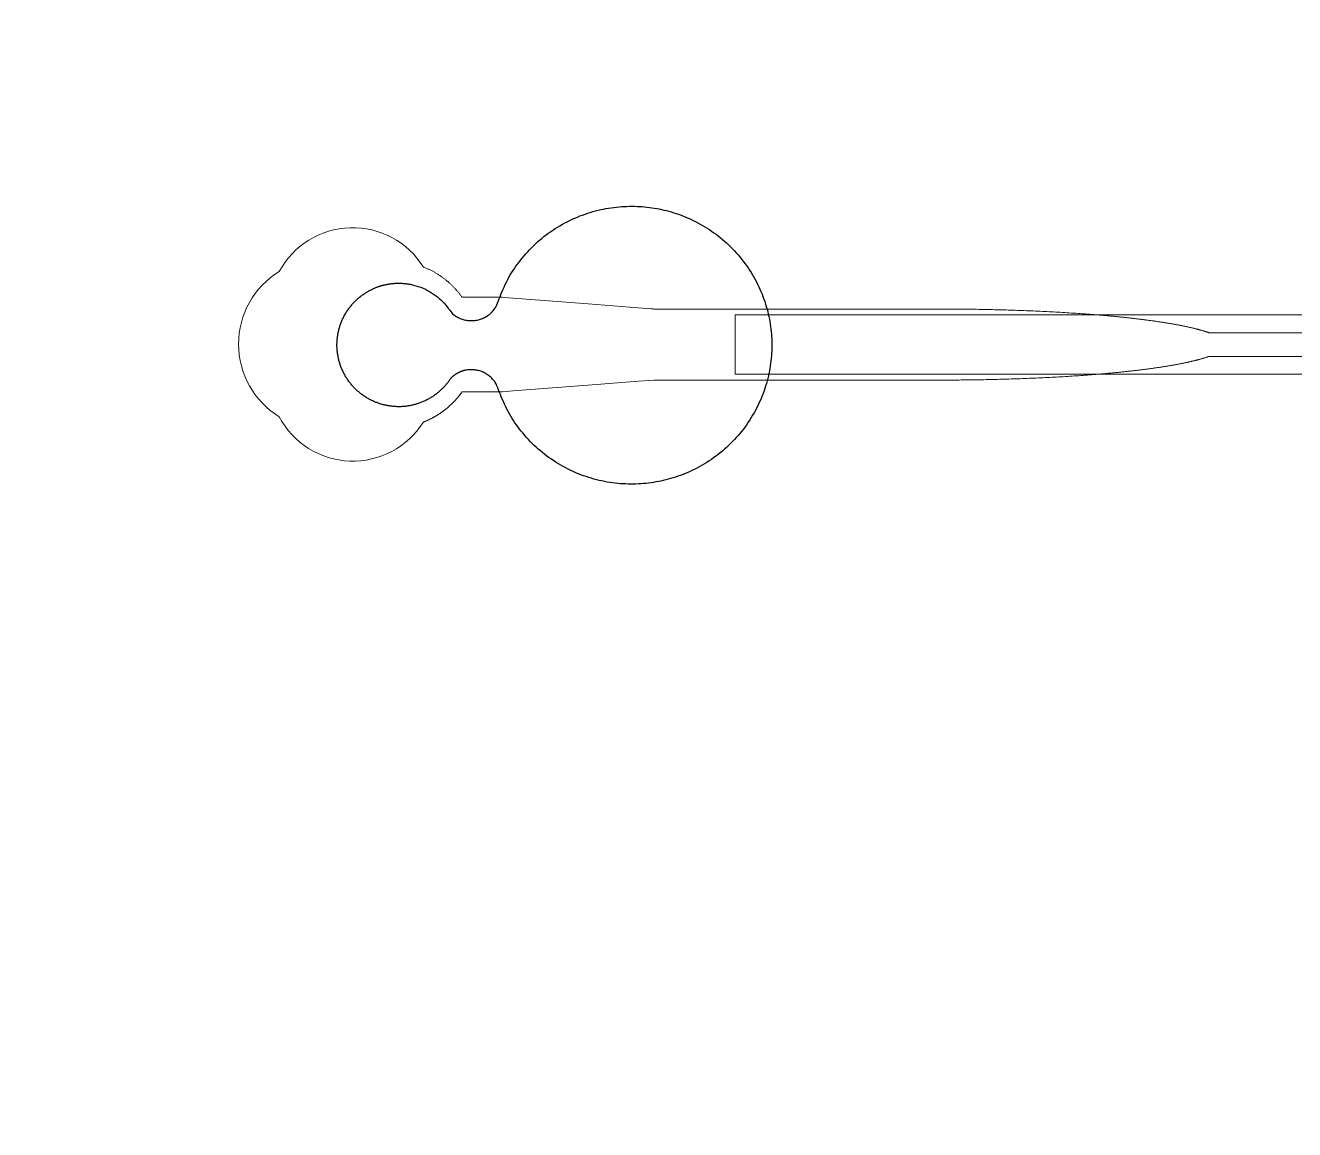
# Model space of a CAD drawing. Header units: inches. Extents: x -52997 to 52003, y -52254 to 52746.
# Drawn here: x -22241 to -19560, y -3664 to -1333 of the extents above; entities that cross this region are included whole.
import ezdxf

# ---------------------------------------------------------------- set-up
doc = ezdxf.new("R2010")
doc.units = ezdxf.units.IN
doc.header["$MEASUREMENT"] = 0
doc.layers.add('1', color=1, linetype='Continuous')
doc.layers.add('2', color=140, linetype='Continuous', lineweight=0)
doc.layers.add('3', color=90, linetype='Continuous', lineweight=0)

msp = doc.modelspace()

# ---------------------------------------------------------------- linework, layer by layer
at = {"layer": '1'}
for points in [[(-16283.4, -47485.7), (0, -47485.7), (16283.4, -47485.7, 5.999107)], [(-16250, -47285.7), (0, -47285.7), (16250, -47285.7, 5.986812)], [(-13685.8, -45485.7), (0, -45485.7), (13685.8, -45485.7, 6.794322)]]:
    msp.add_lwpolyline(points, format="xyb", close=True, dxfattribs=at)
msp.add_circle((-497.2, 245.8), 52500, dxfattribs=at)
msp.add_rational_spline([(-21343.1, -2078.6), (-21320.9, -2055.5), (-21289.3, -2060.7), (-21257.6, -2065.9), (-21244, -2094.9), (-21168.6, -2335.8), (-20916.5, -2298.1), (-20664.5, -2260.4), (-20664.4, -2008.3), (-20664.3, -1756.1), (-20916.3, -1718.2), (-21168.2, -1680.3), (-21243.9, -1921.1), (-21257.1, -1949.6), (-21288, -1955.3), (-21318.8, -1961.1), (-21341.4, -1939.3), (-21392.8, -1855.9), (-21487.2, -1882), (-21581.6, -1908.1), (-21582.8, -2006), (-21583.9, -2104), (-21490.2, -2132.4), (-21396.5, -2160.8), (-21343.1, -2078.6)], [1, 0.884783429184, 1, 0.884783429184, 1, 0.758252289935, 1, 0.758252289935, 1, 0.758252289935, 1, 0.758252289935, 1, 0.888941908896, 1, 0.888941908896, 1, 0.79946124759, 1, 0.79946124759, 1, 0.79946124759, 1, 0.79946124759, 1], degree=2, knots=[0, 0, 0, 0.969535, 0.969535, 1.939069, 1.939069, 3.359405, 3.359405, 4.779741, 4.779741, 6.200078, 6.200078, 7.620414, 7.620414, 8.571947, 8.571947, 9.52348, 9.52348, 10.812277, 10.812277, 12.101074, 12.101074, 13.389871, 13.389871, 14.678668, 14.678668, 14.678668], dxfattribs=at)
at = {"layer": '2'}
for points in [[(-16283.4, -47485.7), (0, -47485.7), (16283.4, -47485.7, 5.999107)], [(-16250, -47285.7), (0, -47285.7), (16250, -47285.7, 5.986812)], [(-13685.8, -45485.7), (0, -45485.7), (13685.8, -45485.7, 6.794322)]]:
    msp.add_lwpolyline(points, format="xyb", close=True, dxfattribs=at)
msp.add_lwpolyline([(-18055.5, -1981.8), (-19741.1, -1981.8), (-19741.3, -1981.7), (-19742.2, -1981.4), (-19743.1, -1981.1), (-19744, -1980.8), (-19744.9, -1980.5), (-19745.8, -1980.2), (-19746.7, -1979.9), (-19747.6, -1979.6), (-19748.5, -1979.3), (-19749.5, -1979), (-19750.4, -1978.7), (-19751.4, -1978.4), (-19752.4, -1978.1), (-19753.4, -1977.8), (-19754.4, -1977.5), (-19755.4, -1977.2), (-19756.4, -1976.9), (-19757.5, -1976.6), (-19758.5, -1976.3), (-19759.6, -1976.1), (-19760.7, -1975.8), (-19761.7, -1975.5), (-19762.8, -1975.2), (-19763.9, -1974.9), (-19765.1, -1974.6), (-19766.2, -1974.3), (-19767.3, -1974), (-19768.5, -1973.7), (-19769.6, -1973.4), (-19770.8, -1973.1), (-19772, -1972.8), (-19773.2, -1972.5), (-19774.4, -1972.2), (-19775.6, -1971.9), (-19776.8, -1971.7), (-19778.1, -1971.4), (-19779.3, -1971.1), (-19780.6, -1970.8), (-19781.8, -1970.5), (-19783.1, -1970.2), (-19784.4, -1969.9), (-19785.7, -1969.6), (-19787, -1969.4), (-19788.3, -1969.1), (-19789.7, -1968.8), (-19791, -1968.5), (-19792.4, -1968.2), (-19793.7, -1967.9), (-19795.1, -1967.7), (-19796.5, -1967.4), (-19797.9, -1967.1), (-19799.3, -1966.8), (-19800.7, -1966.5), (-19802.2, -1966.3), (-19803.6, -1966), (-19805, -1965.7), (-19806.5, -1965.4), (-19808, -1965.1), (-19809.5, -1964.9), (-19810.9, -1964.6), (-19812.5, -1964.3), (-19814, -1964), (-19815.5, -1963.8), (-19817, -1963.5), (-19818.6, -1963.2), (-19820.1, -1963), (-19821.7, -1962.7), (-19823.3, -1962.4), (-19824.8, -1962.2), (-19826.4, -1961.9), (-19828, -1961.6), (-19829.6, -1961.4), (-19831.3, -1961.1), (-19832.9, -1960.8), (-19834.5, -1960.6), (-19836.2, -1960.3), (-19837.9, -1960), (-19839.5, -1959.8), (-19841.2, -1959.5), (-19842.9, -1959.3), (-19844.6, -1959), (-19846.3, -1958.7), (-19848, -1958.5), (-19849.8, -1958.2), (-19851.5, -1958), (-19853.2, -1957.7), (-19855, -1957.5), (-19856.8, -1957.2), (-19858.5, -1957), (-19860.3, -1956.7), (-19862.1, -1956.5), (-19863.9, -1956.2), (-19865.7, -1956), (-19867.6, -1955.7), (-19869.4, -1955.5), (-19871.2, -1955.2), (-19873.1, -1955), (-19874.9, -1954.8), (-19876.8, -1954.5), (-19878.7, -1954.3), (-19880.5, -1954), (-19882.4, -1953.8), (-19884.3, -1953.6), (-19886.2, -1953.3), (-19888.1, -1953.1), (-19890.1, -1952.9), (-19892, -1952.6), (-19893.9, -1952.4), (-19895.9, -1952.2), (-19897.8, -1951.9), (-19899.8, -1951.7), (-19901.8, -1951.5), (-19903.7, -1951.3), (-19905.7, -1951), (-19907.7, -1950.8), (-19909.7, -1950.6), (-19911.7, -1950.4), (-19913.8, -1950.2), (-19915.8, -1949.9), (-19917.8, -1949.7), (-19919.8, -1949.5), (-19921.9, -1949.3), (-19923.9, -1949.1), (-19926, -1948.9), (-19928.1, -1948.7), (-19930.1, -1948.4), (-19932.2, -1948.2), (-19934.3, -1948), (-19936.4, -1947.8), (-19938.5, -1947.6), (-19940.6, -1947.4), (-19942.7, -1947.2), (-19944.9, -1947), (-19947, -1946.8), (-19949.1, -1946.6), (-19951.3, -1946.4), (-19953.4, -1946.2), (-19955.6, -1946), (-19957.7, -1945.8), (-19959.9, -1945.6), (-19962, -1945.4), (-19964.2, -1945.3), (-19966.4, -1945.1), (-19968.6, -1944.9), (-19970.8, -1944.7), (-19973, -1944.5), (-19975.2, -1944.3), (-19977.4, -1944.1), (-19979.6, -1944), (-19981.8, -1943.8), (-19984.1, -1943.6), (-19986.3, -1943.4), (-19988.5, -1943.2), (-19990.8, -1943.1), (-19993, -1942.9), (-19995.3, -1942.7), (-19997.5, -1942.6), (-19999.8, -1942.4), (-20002, -1942.2), (-20004.3, -1942.1), (-20008.9, -1941.7), (-20013.4, -1941.4), (-20018, -1941.1), (-20022.6, -1940.8), (-20027.2, -1940.5), (-20031.9, -1940.2), (-20036.5, -1939.9), (-20041.2, -1939.6), (-20045.8, -1939.3), (-20050.5, -1939), (-20055.2, -1938.7), (-20059.9, -1938.5), (-20064.6, -1938.2), (-20069.4, -1937.9), (-20074.1, -1937.7), (-20078.8, -1937.5), (-20083.6, -1937.2), (-20088.4, -1937), (-20093.1, -1936.7), (-20097.9, -1936.5), (-20102.7, -1936.3), (-20107.5, -1936.1), (-20112.3, -1935.9), (-20117.1, -1935.7), (-20121.9, -1935.5), (-20126.7, -1935.3), (-20131.5, -1935.1), (-20136.3, -1934.9), (-20141.1, -1934.7), (-20145.9, -1934.6), (-20150.7, -1934.4), (-20155.5, -1934.3), (-20160.3, -1934.1), (-20165.1, -1933.9), (-20169.9, -1933.8), (-20174.7, -1933.7), (-20179.5, -1933.5), (-20184.3, -1933.4), (-20189.1, -1933.3), (-20193.9, -1933.2), (-20198.7, -1933.1), (-20203.5, -1932.9), (-20208.3, -1932.8), (-20213, -1932.8), (-20217.8, -1932.7), (-20222.5, -1932.6), (-20227.3, -1932.5), (-20232, -1932.4), (-20236.7, -1932.3), (-20241.5, -1932.3), (-20246.2, -1932.2), (-20250.9, -1932.2), (-20255.6, -1932.1), (-20260.2, -1932.1), (-20264.9, -1932), (-20269.6, -1932), (-20274.2, -1931.9), (-20278.9, -1931.9), (-20283.5, -1931.9), (-20288.1, -1931.9), (-20292.7, -1931.9), (-20295, -1931.8), (-20295.5, -1931.8), (-20295.8, -1931.8), (-20296, -1931.8), (-20296.2, -1931.8), (-20297.8, -1931.8), (-20304.1, -1931.8), (-20316.9, -1931.8), (-20367.9, -1931.8), (-20571.8, -1931.8), (-20622.8, -1931.8), (-20648.3, -1931.8), (-20654.7, -1931.8), (-20656.3, -1931.8), (-20912, -1931.8), (-20912.4, -1931.8), (-20912.5, -1931.8), (-20912.5, -1931.8), (-20912.5, -1931.8), (-20912.6, -1931.8), (-20913, -1931.8), (-20914.4, -1931.7), (-20919.9, -1931.3), (-20964, -1927.9), (-21052.4, -1921.1), (-21229, -1907.6), (-21234.5, -1907.1), (-21237.3, -1906.9), (-21238, -1906.9), (-21238.3, -1906.8), (-21238.4, -1906.8), (-21238.4, -1906.8), (-21238.4, -1906.8), (-21238.4, -1906.8), (-21238.4, -1906.8), (-21238.5, -1906.8), (-21238.8, -1906.8), (-21241.5, -1906.8), (-21247, -1906.8), (-21257.9, -1906.8), (-21279.7, -1906.8), (-21301.5, -1906.8), (-21312.4, -1906.8), (-21317.8, -1906.8), (-21318.5, -1906.8), (-21318.7, -1906.8), (-21318.7, -1906.8), (-21318.8, -1906.8), (-21318.8, -1906.8), (-21318.8, -1906.8), (-21318.8, -1906.8), (-21319.2, -1906.2), (-21320, -1905.1), (-21320.8, -1904), (-21321.7, -1902.9), (-21322.5, -1901.8), (-21323.3, -1900.6), (-21324.2, -1899.5), (-21325.1, -1898.4), (-21326, -1897.3), (-21326.9, -1896.2), (-21327.8, -1895.1), (-21328.7, -1894), (-21329.6, -1892.9), (-21330.6, -1891.8), (-21331.6, -1890.7), (-21332.5, -1889.6), (-21333.5, -1888.5), (-21334.5, -1887.5), (-21335.5, -1886.4), (-21336.6, -1885.3), (-21337.6, -1884.3), (-21338.7, -1883.2), (-21339.7, -1882.2), (-21340.8, -1881.1), (-21341.9, -1880.1), (-21343, -1879), (-21344.1, -1878), (-21345.2, -1877), (-21346.4, -1876), (-21347.5, -1875), (-21348.7, -1874), (-21349.8, -1873), (-21351, -1872), (-21352.2, -1871), (-21353.4, -1870.1), (-21354.6, -1869.1), (-21355.8, -1868.2), (-21357.1, -1867.2), (-21358.3, -1866.3), (-21359.5, -1865.4), (-21360.8, -1864.5), (-21362.1, -1863.6), (-21363.3, -1862.7), (-21364.6, -1861.8), (-21365.9, -1861), (-21367.2, -1860.1), (-21368.5, -1859.3), (-21369.9, -1858.4), (-21371.2, -1857.6), (-21372.5, -1856.8), (-21373.9, -1856), (-21375.2, -1855.2), (-21376.6, -1854.4), (-21377.9, -1853.6), (-21379.3, -1852.9), (-21380.7, -1852.1), (-21382.1, -1851.4), (-21383.5, -1850.7), (-21384.9, -1850), (-21386.3, -1849.3), (-21387.7, -1848.6), (-21389.1, -1848), (-21390.5, -1847.3), (-21391.9, -1846.7), (-21393.3, -1846.1), (-21394.8, -1845.5), (-21396.2, -1844.9), (-21397.6, -1844.3), (-21399, -1843.7), (-21400.3, -1843.2, 0.576044), (-21704.8, -1852.6, 0.560065), (-21704.8, -2159.1, 0.578435), (-21400.4, -2170.4), (-21400, -2170.3), (-21399.2, -2170), (-21398.3, -2169.7), (-21397.5, -2169.3), (-21396.6, -2169), (-21395.8, -2168.6), (-21394.9, -2168.3), (-21394.1, -2167.9), (-21393.2, -2167.5), (-21392.4, -2167.2), (-21391.5, -2166.8), (-21390.7, -2166.4), (-21389.8, -2166), (-21389, -2165.6), (-21388.1, -2165.2), (-21387.3, -2164.8), (-21386.4, -2164.4), (-21385.5, -2163.9), (-21384.7, -2163.5), (-21383.8, -2163.1), (-21383, -2162.6), (-21382.1, -2162.2), (-21381.2, -2161.7), (-21380.4, -2161.3), (-21379.5, -2160.8), (-21378.7, -2160.3), (-21377.8, -2159.9), (-21377, -2159.4), (-21376.1, -2158.9), (-21375.3, -2158.4), (-21374.4, -2157.9), (-21373.5, -2157.4), (-21372.7, -2156.9), (-21371.8, -2156.4), (-21371, -2155.8), (-21370.1, -2155.3), (-21369.3, -2154.8), (-21368.5, -2154.2), (-21367.6, -2153.7), (-21366.8, -2153.1), (-21365.9, -2152.6), (-21365.1, -2152), (-21364.3, -2151.4), (-21363.4, -2150.9), (-21362.6, -2150.3), (-21361.8, -2149.7), (-21360.9, -2149.1), (-21360.1, -2148.5), (-21359.3, -2147.9), (-21358.5, -2147.3), (-21357.7, -2146.7), (-21356.8, -2146.1), (-21356, -2145.5), (-21355.2, -2144.8), (-21354.4, -2144.2), (-21353.6, -2143.6), (-21352.8, -2142.9), (-21352, -2142.3), (-21351.2, -2141.7), (-21350.4, -2141), (-21349.7, -2140.4), (-21348.9, -2139.7), (-21348.1, -2139), (-21347.3, -2138.4), (-21346.6, -2137.7), (-21345.8, -2137), (-21345, -2136.3), (-21344.3, -2135.7), (-21343.5, -2135), (-21342.8, -2134.3), (-21342, -2133.6), (-21341.3, -2132.9), (-21340.6, -2132.2), (-21339.8, -2131.5), (-21339.1, -2130.8), (-21338.4, -2130.1), (-21337.7, -2129.3), (-21337, -2128.6), (-21336.3, -2127.9), (-21335.6, -2127.2), (-21334.9, -2126.4), (-21334.2, -2125.7), (-21333.5, -2125), (-21332.8, -2124.3), (-21332.1, -2123.5), (-21331.5, -2122.8), (-21330.8, -2122), (-21330.2, -2121.3), (-21329.5, -2120.5), (-21328.9, -2119.8), (-21328.2, -2119), (-21327.6, -2118.3), (-21327, -2117.5), (-21326.3, -2116.8), (-21325.7, -2116), (-21325.1, -2115.3), (-21324.5, -2114.5), (-21323.9, -2113.7), (-21323.3, -2113), (-21322.7, -2112.2), (-21322.2, -2111.4), (-21321.6, -2110.7), (-21321, -2109.9), (-21320.5, -2109.1), (-21319.9, -2108.4), (-21319.4, -2107.6), (-21318.8, -2106.8), (-21275.2, -2106.8), (-21253.4, -2106.8), (-21242.5, -2106.8), (-21239.8, -2106.8), (-21238.4, -2106.8), (-21238.4, -2106.8), (-21238.4, -2106.8), (-21238.4, -2106.8), (-21238.4, -2106.8), (-21238.4, -2106.8), (-21238.3, -2106.8), (-21237.9, -2106.8), (-21237.2, -2106.7), (-21235.9, -2106.6), (-21233.1, -2106.4), (-21211, -2104.7), (-21034.4, -2091.2), (-20946.1, -2084.4), (-20924, -2082.7), (-20912.9, -2081.9), (-20912.6, -2081.8), (-20912.5, -2081.8), (-20912.5, -2081.8), (-20912.4, -2081.8), (-20912.3, -2081.8), (-20911.9, -2081.8), (-20651.5, -2081.8), (-20645.2, -2081.8), (-20632.6, -2081.8), (-20532.1, -2081.8), (-20331.1, -2081.8), (-20318.5, -2081.8), (-20312.2, -2081.8), (-20309.1, -2081.8), (-20307.5, -2081.8), (-20307.1, -2081.8), (-20306.9, -2081.8), (-20306.8, -2081.8), (-20306.8, -2081.8), (-20306.8, -2081.8), (-20306.7, -2081.8), (-20306.2, -2081.8), (-20301.6, -2081.8), (-20297, -2081.8), (-20292.4, -2081.8), (-20287.7, -2081.8), (-20283.1, -2081.8), (-20278.4, -2081.7), (-20273.8, -2081.7), (-20269.1, -2081.7), (-20264.4, -2081.6), (-20259.7, -2081.6), (-20255, -2081.6), (-20250.2, -2081.5), (-20245.5, -2081.4), (-20240.8, -2081.4), (-20236, -2081.3), (-20231.3, -2081.2), (-20226.5, -2081.2), (-20221.7, -2081.1), (-20216.9, -2081), (-20212.1, -2080.9), (-20207.3, -2080.8), (-20202.5, -2080.7), (-20197.7, -2080.6), (-20192.9, -2080.5), (-20188.1, -2080.3), (-20183.3, -2080.2), (-20178.5, -2080.1), (-20173.6, -2080), (-20168.8, -2079.8), (-20164, -2079.7), (-20159.1, -2079.5), (-20154.3, -2079.4), (-20149.5, -2079.2), (-20144.6, -2079), (-20139.8, -2078.9), (-20135, -2078.7), (-20130.2, -2078.5), (-20125.3, -2078.3), (-20120.5, -2078.1), (-20115.7, -2077.9), (-20110.9, -2077.7), (-20106.1, -2077.5), (-20101.3, -2077.3), (-20096.5, -2077.1), (-20091.7, -2076.8), (-20086.9, -2076.6), (-20082.1, -2076.4), (-20077.3, -2076.1), (-20072.6, -2075.9), (-20067.8, -2075.6), (-20063.1, -2075.4), (-20058.4, -2075.1), (-20053.6, -2074.8), (-20048.9, -2074.6), (-20044.2, -2074.3), (-20039.6, -2074), (-20034.9, -2073.7), (-20030.2, -2073.4), (-20025.6, -2073.1), (-20021, -2072.8), (-20016.4, -2072.5), (-20011.8, -2072.1), (-20007.2, -2071.8), (-20004.9, -2071.6), (-20002.6, -2071.5), (-20000.4, -2071.3), (-19998.1, -2071.1), (-19995.8, -2071), (-19993.6, -2070.8), (-19991.3, -2070.6), (-19989.1, -2070.5), (-19986.9, -2070.3), (-19984.6, -2070.1), (-19982.4, -2069.9), (-19980.2, -2069.7), (-19977.9, -2069.6), (-19975.7, -2069.4), (-19973.5, -2069.2), (-19971.3, -2069), (-19969.1, -2068.8), (-19966.9, -2068.6), (-19964.7, -2068.5), (-19962.6, -2068.3), (-19960.4, -2068.1), (-19958.2, -2067.9), (-19956, -2067.7), (-19953.9, -2067.5), (-19951.7, -2067.3), (-19949.6, -2067.1), (-19947.5, -2066.9), (-19945.3, -2066.7), (-19943.2, -2066.5), (-19941.1, -2066.3), (-19939, -2066.1), (-19936.9, -2065.9), (-19934.8, -2065.7), (-19932.7, -2065.5), (-19930.6, -2065.3), (-19928.5, -2065.1), (-19926.4, -2064.8), (-19924.4, -2064.6), (-19922.3, -2064.4), (-19920.3, -2064.2), (-19918.2, -2064), (-19916.2, -2063.8), (-19914.2, -2063.5), (-19912.2, -2063.3), (-19910.1, -2063.1), (-19908.1, -2062.9), (-19906.1, -2062.7), (-19904.2, -2062.4), (-19902.2, -2062.2), (-19900.2, -2062), (-19898.2, -2061.8), (-19896.3, -2061.5), (-19894.3, -2061.3), (-19892.4, -2061.1), (-19890.5, -2060.8), (-19888.5, -2060.6), (-19886.6, -2060.4), (-19884.7, -2060.1), (-19882.8, -2059.9), (-19880.9, -2059.7), (-19879, -2059.4), (-19877.2, -2059.2), (-19875.3, -2058.9), (-19873.4, -2058.7), (-19871.6, -2058.5), (-19869.8, -2058.2), (-19867.9, -2058), (-19866.1, -2057.7), (-19864.3, -2057.5), (-19862.5, -2057.2), (-19860.7, -2057), (-19858.9, -2056.7), (-19857.1, -2056.5), (-19855.4, -2056.2), (-19853.6, -2056), (-19851.9, -2055.7), (-19850.1, -2055.5), (-19848.4, -2055.2), (-19846.7, -2055), (-19845, -2054.7), (-19843.3, -2054.5), (-19841.6, -2054.2), (-19839.9, -2053.9), (-19838.2, -2053.7), (-19836.6, -2053.4), (-19834.9, -2053.2), (-19833.3, -2052.9), (-19831.6, -2052.6), (-19830, -2052.4), (-19828.4, -2052.1), (-19826.8, -2051.8), (-19825.2, -2051.6), (-19823.6, -2051.3), (-19822, -2051), (-19820.5, -2050.8), (-19818.9, -2050.5), (-19817.4, -2050.2), (-19815.8, -2050), (-19814.3, -2049.7), (-19812.8, -2049.4), (-19811.3, -2049.1), (-19809.8, -2048.9), (-19808.3, -2048.6), (-19806.9, -2048.3), (-19805.4, -2048), (-19803.9, -2047.8), (-19802.5, -2047.5), (-19801.1, -2047.2), (-19799.7, -2046.9), (-19798.3, -2046.6), (-19796.9, -2046.4), (-19795.5, -2046.1), (-19794.1, -2045.8), (-19792.7, -2045.5), (-19791.4, -2045.2), (-19790, -2044.9), (-19788.7, -2044.7), (-19787.4, -2044.4), (-19786.1, -2044.1), (-19784.8, -2043.8), (-19783.5, -2043.5), (-19782.2, -2043.2), (-19780.9, -2043), (-19779.7, -2042.7), (-19778.4, -2042.4), (-19777.2, -2042.1), (-19776, -2041.8), (-19774.7, -2041.5), (-19773.5, -2041.2), (-19772.3, -2040.9), (-19771.2, -2040.6), (-19770, -2040.3), (-19768.8, -2040.1), (-19767.7, -2039.8), (-19766.5, -2039.5), (-19765.4, -2039.2), (-19764.3, -2038.9), (-19763.2, -2038.6), (-19762.1, -2038.3), (-19761, -2038), (-19759.9, -2037.7), (-19758.9, -2037.4), (-19757.8, -2037.1), (-19756.8, -2036.8), (-19755.8, -2036.5), (-19754.8, -2036.2), (-19753.8, -2035.9), (-19752.8, -2035.6), (-19751.8, -2035.3), (-19750.8, -2035), (-19749.8, -2034.7), (-19748.9, -2034.4), (-19748, -2034.1), (-19747, -2033.8), (-19746.1, -2033.5), (-19745.2, -2033.2), (-19744.3, -2032.9), (-19743.4, -2032.6), (-19742.5, -2032.3), (-19741.1, -2031.9), (-18055.5, -2032)], format="xyb", dxfattribs=at)
msp.add_lwpolyline([(-20656.2, -2081.8), (-20654.6, -2081.8), (-20651.5, -2081.8)], dxfattribs=at)
msp.add_circle((-497.2, 245.8), 52500, dxfattribs=at)
at = {"layer": '3'}
for points in [[(-16283.4, -47485.7), (0, -47485.7), (16283.4, -47485.7, 5.999107)], [(-16283.4, -47485.7), (0, -47485.7), (16283.4, -47485.7, 5.999107)], [(-16250, -47285.7), (0, -47285.7), (16250, -47285.7, 5.986812)], [(-16250, -47285.7), (0, -47285.7), (16250, -47285.7, 5.986812)], [(-13685.8, -45485.7), (0, -45485.7), (13685.8, -45485.7, 6.794322)], [(-13685.8, -45485.7), (0, -45485.7), (13685.8, -45485.7, 6.794322)]]:
    msp.add_lwpolyline(points, format="xyb", close=True, dxfattribs=at)
msp.add_lwpolyline([(-20741.9, -1944.3), (-18662.4, -1944.3), (-18512.4, -1981.8), (-18055.5, -1981.8), (-18055.5, -2031.8), (-18512.4, -2031.8), (-18662.4, -2069.3), (-20741.9, -2069.3)], close=True, dxfattribs=at)
msp.add_circle((-497.2, 245.8), 52500, dxfattribs=at)
msp.add_circle((-497.2, 245.8), 52500, dxfattribs=at)

doc.saveas('drawing.dxf')
